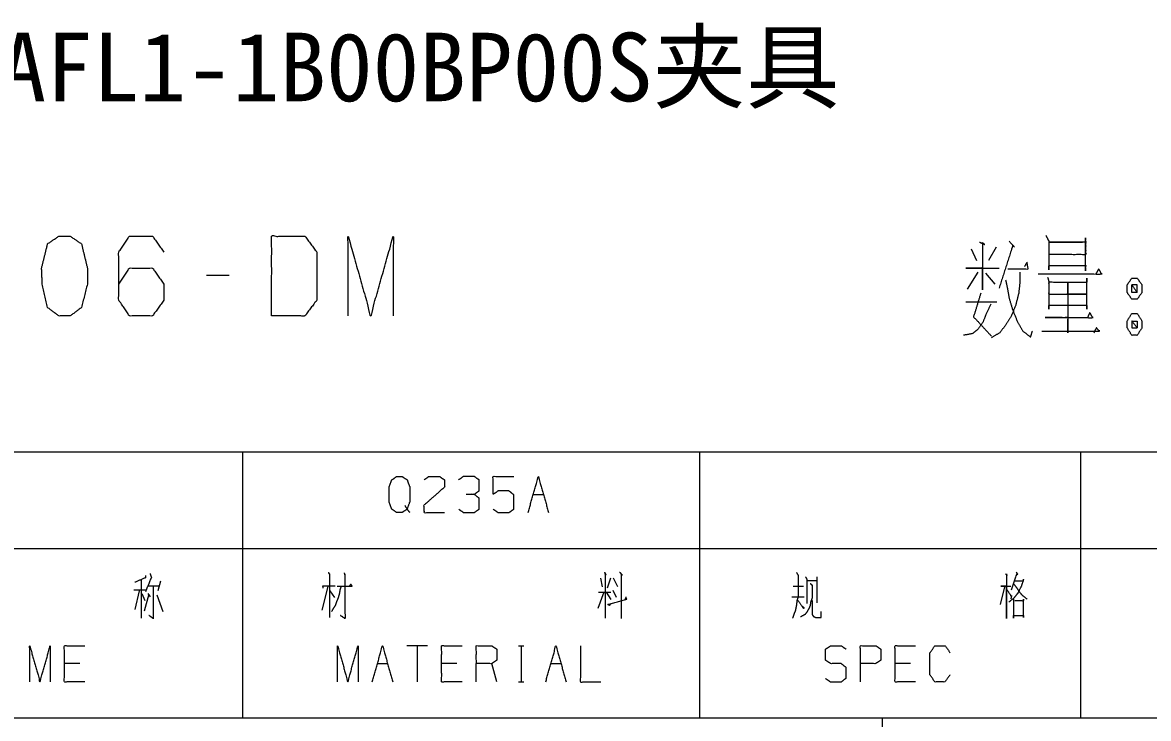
# Model space of a CAD drawing. Header units: millimetres. Extents: x 0 to 594, y 0 to 420.
# Drawn here: x 437.6 to 511.5, y 42 to 87.6 of the extents above; entities that cross this region are included whole.
import ezdxf

# ---------------------------------------------------------------- set-up
doc = ezdxf.new("R2010")
doc.units = ezdxf.units.MM
doc.layers.add('101', color=7, linetype='Continuous', true_color=0xffffff)

msp = doc.modelspace()

# ---------------------------------------------------------------- linework, layer by layer
at = {"layer": '101', "color": 72, "linetype": 'Continuous', "lineweight": 18}
for p, q in [((499.832, 72.789), (500.183, 72.018)), ((501.468, 72.9), (500.962, 72.018)), ((451.123, 71.026), (449.642, 71.026)), ((500.26, 71.246), (499.559, 70.144)), ((500.767, 71.191), (501.391, 70.474)), ((499.481, 69.317), (501.507, 69.317)), ((412, 59.463), (452, 59.463)), ((452, 59.463), (452, 53.113)), ((452, 59.463), (482, 59.463)), ((482, 59.463), (507, 59.463)), ((482, 59.463), (482, 53.113)), ((507, 59.463), (537, 59.463)), ((507, 59.463), (507, 53.113)), ((471.087, 56.675), (471.759, 56.675)), ((412, 53.113), (452, 53.113)), ((452, 53.113), (452, 42)), ((452, 53.113), (482, 53.113)), ((482, 53.113), (482, 42)), ((482, 53.113), (507, 53.113)), ((507, 53.113), (507, 42)), ((507, 53.113), (537, 53.113)), ((445.355, 51.075), (445.355, 48.55)), ((475.495, 51.175), (475.618, 50.6)), ((476.149, 51.175), (475.936, 50.525)), ((476.325, 51.2), (476.608, 50.625)), ((489.102, 51.025), (489.703, 51.025)), ((489.703, 51.25), (489.703, 49.55)), ((444.877, 50.4), (445.637, 50.4)), ((445.213, 50.35), (444.948, 49.125)), ((445.779, 50.675), (446.556, 50.675)), ((446.627, 50.975), (446.45, 50.35)), ((457.601, 50.625), (457.212, 49.075)), ((457.742, 50.35), (458.043, 49.9)), ((476.308, 50.375), (476.52, 49.925)), ((488.147, 50.65), (488.819, 50.65)), ((502.018, 50.6), (501.735, 49.45)), ((445.39, 50.175), (445.602, 49.7)), ((445.867, 50.125), (445.549, 49)), ((445.796, 50.175), (445.938, 49.95)), ((446.38, 50.075), (446.786, 48.975)), ((475.724, 50.25), (475.318, 49.175)), ((475.371, 50.25), (476.184, 50.25)), ((475.866, 50.25), (476.184, 49.775)), ((488.059, 49.95), (488.872, 49.95)), ((464.143, 46.737), (462.8, 46.737)), ((463.472, 46.737), (463.472, 44.363)), ((470.124, 46.737), (470.46, 46.737)), ((470.301, 46.737), (470.301, 44.363)), ((441.325, 45.563), (440.318, 45.563)), ((460.859, 45.563), (461.531, 45.563)), ((466.084, 45.563), (465.077, 45.563)), ((468.696, 44.363), (468.36, 45.563)), ((472.242, 45.563), (472.913, 45.563)), ((495.847, 45.563), (494.839, 45.563)), ((470.124, 44.363), (470.46, 44.363)), ((412, 42), (452, 42)), ((452, 42), (482, 42)), ((482, 42), (507, 42)), ((507, 42), (537, 42))]:
    msp.add_line(p, q, dxfattribs=at)
at = {"layer": '101', "color": 133, "linetype": 'Continuous', "lineweight": 18}
for p, q in [((404, 42), (584, 42)), ((494, 42), (494, 34))]:
    msp.add_line(p, q, dxfattribs=at)
at = {"layer": '101', "color": 72, "linetype": 'Continuous', "lineweight": 18}
for points, knots in [([(440.695, 68.38), (441.435, 68.931), (441.825, 70.474), (441.825, 71.522), (441.435, 73.12), (440.695, 73.616), (439.955, 73.616), (439.214, 73.12), (438.824, 71.522), (438.863, 70.474), (439.214, 68.931), (439.955, 68.38), (440.695, 68.38)], [0, 0, 0.067527, 0.183972, 0.260584, 0.380944, 0.446143, 0.500306, 0.565505, 0.685864, 0.76253, 0.87831, 0.945837, 1, 1]), ([(443.882, 70.474), (444.584, 71.522), (446.104, 71.522), (446.844, 70.474), (446.844, 69.427), (446.104, 68.38), (444.584, 68.38), (443.882, 69.427), (443.882, 72.569), (444.584, 73.616), (446.104, 73.616), (446.844, 72.569)], [0, 0, 0.076963, 0.169761, 0.248074, 0.312018, 0.390331, 0.483129, 0.560092, 0.751926, 0.828889, 0.921687, 1, 1]), ([(453.92, 68.38), (456.103, 68.38), (456.882, 69.427), (456.882, 72.569), (456.103, 73.616), (453.92, 73.616), (453.92, 68.38)], [0, 0, 0.142134, 0.227161, 0.43179, 0.516817, 0.658952, 1, 1]), ([(458.939, 68.38), (458.939, 73.616), (460.42, 68.38), (461.901, 73.616), (461.901, 68.38)], [0, 0, 0.245192, 0.5, 0.754808, 1, 1]), ([(500.377, 73.23), (500.728, 73.065), (500.572, 73.175), (500.572, 70.089), (500.572, 71.522), (499.481, 71.522), (501.663, 71.522)], [0, 0, 0.046314, 0.069117, 0.437815, 0.608996, 0.739331, 1, 1]), ([(502.326, 73.285), (502.676, 72.9), (502.56, 73.01), (501.663, 70.199)], [0, 0, 0.143536, 0.187763, 1, 1]), ([(504.734, 73.671), (504.929, 73.285), (504.929, 71.411), (504.929, 71.687), (507.345, 71.687), (507.345, 71.356), (507.345, 73.506), (507.345, 73.23), (504.929, 73.23), (507.345, 73.23), (507.345, 72.404), (504.929, 72.404)], [0, 0, 0.027307, 0.145701, 0.163112, 0.315749, 0.336642, 0.472447, 0.489858, 0.642494, 0.795131, 0.847364, 1, 1]), ([(502.248, 71.467), (503.573, 71.467), (503.495, 71.907), (503.339, 71.632)], [0, 0, 0.63414, 0.848461, 1, 1]), ([(503.027, 71.246), (503.027, 70.585), (502.949, 69.868), (502.754, 69.096), (502.443, 68.325), (502.092, 67.774), (501.702, 67.278), (501.157, 66.947)], [0, 0, 0.134097, 0.280225, 0.441582, 0.610314, 0.742768, 0.870661, 1, 1]), ([(504.227, 71.136), (508.397, 71.136), (508.202, 71.467), (508.007, 71.136)], [0, 0, 0.844515, 0.922258, 1, 1]), ([(502.092, 70.75), (502.209, 70.199), (502.326, 69.537), (502.56, 68.766), (502.871, 67.994), (503.222, 67.388), (503.729, 67.002), (503.846, 67.388)], [0, 0, 0.122115, 0.267687, 0.442437, 0.622811, 0.774613, 0.912625, 1, 1]), ([(504.851, 70.915), (504.929, 70.64), (504.929, 68.821), (504.929, 69.096), (507.423, 69.096), (507.423, 68.821), (507.423, 70.86), (507.423, 70.585), (504.929, 70.585), (504.929, 69.813), (507.423, 69.813), (506.176, 69.813), (506.176, 70.585), (506.176, 67.278), (506.176, 68.27), (504.695, 68.27), (507.812, 68.27), (507.618, 68.6), (507.462, 68.27)], [0, 0, 0.011506, 0.084582, 0.095654, 0.195851, 0.206923, 0.288856, 0.299928, 0.400126, 0.431128, 0.531326, 0.581425, 0.612427, 0.745291, 0.785151, 0.844643, 0.96989, 0.985311, 1, 1]), ([(510.727, 70.86), (510.376, 70.86), (510.065, 70.419), (510.065, 69.923), (510.376, 69.482), (510.727, 69.482), (511.039, 69.923), (511.039, 70.419), (510.727, 70.86)], [0, 0, 0.091005, 0.231139, 0.359866, 0.5, 0.591005, 0.731139, 0.859866, 1, 1]), ([(510.376, 69.923), (510.727, 69.923), (510.376, 70.419), (510.376, 69.923)], [0, 0, 0.24115, 0.658892, 1, 1]), ([(510.727, 69.923), (510.727, 70.419), (510.376, 70.419)], [0, 0, 0.585837, 1, 1]), ([(500.455, 69.868), (499.988, 68.325), (501.157, 67.057)], [0, 0, 0.483238, 1, 1]), ([(501.118, 69.152), (500.806, 68.49), (500.611, 67.994), (500.26, 67.498), (499.91, 67.222), (499.325, 67.112)], [0, 0, 0.251053, 0.434039, 0.642622, 0.795772, 1, 1]), ([(511.039, 68.049), (510.727, 68.545), (510.376, 68.545), (510.065, 68.049), (510.065, 67.608), (510.376, 67.112), (510.727, 67.112), (511.039, 67.608), (511.039, 68.049)], [0, 0, 0.149201, 0.238509, 0.38771, 0.5, 0.649201, 0.738509, 0.88771, 1, 1]), ([(510.376, 68.049), (510.376, 67.608), (510.727, 67.608)], [0, 0, 0.557, 1, 1]), ([(510.727, 68.049), (510.376, 68.049), (510.727, 67.608), (510.727, 68.049)], [0, 0, 0.258809, 0.67459, 1, 1]), ([(504.461, 67.388), (508.241, 67.388), (508.046, 67.608), (507.89, 67.278)], [0, 0, 0.851383, 0.917655, 1, 1]), ([(462.653, 55.95), (462.812, 55.7), (462.476, 55.475), (462.14, 55.475), (461.804, 55.7), (461.628, 56.175), (461.628, 57.15), (461.804, 57.625), (462.14, 57.85), (462.476, 57.85), (462.812, 57.625), (462.989, 57.15), (462.989, 56.2), (462.812, 55.7), (462.989, 55.475)], [0, 0, 0.043279, 0.102317, 0.15137, 0.210409, 0.284431, 0.426833, 0.500855, 0.559893, 0.608946, 0.667985, 0.742007, 0.880758, 0.958212, 1, 1]), ([(463.922, 57.625), (464.24, 57.85), (464.929, 57.85), (465.265, 57.625), (465.265, 57.15), (463.904, 55.95), (463.922, 55.475), (465.265, 55.475)], [0, 0, 0.069694, 0.192978, 0.265273, 0.350226, 0.674741, 0.759753, 1, 1]), ([(467.206, 56.675), (467.542, 56.9), (467.542, 57.625), (467.206, 57.85), (466.516, 57.85), (466.181, 57.625)], [0, 0, 0.153882, 0.429856, 0.583738, 0.846131, 1, 1]), ([(468.457, 55.7), (468.793, 55.475), (469.482, 55.475), (469.818, 55.7), (469.818, 56.65), (469.482, 56.9), (468.793, 56.9), (468.457, 56.675), (468.457, 57.85), (469.818, 57.85)], [0, 0, 0.062227, 0.168343, 0.230571, 0.376816, 0.441265, 0.547381, 0.609609, 0.790491, 1, 1]), ([(470.751, 55.475), (471.423, 57.85), (472.095, 55.475)], [0, 0, 0.499999, 1, 1]), ([(466.198, 55.7), (466.516, 55.475), (467.206, 55.475), (467.542, 55.7), (467.542, 56.425), (467.206, 56.675), (466.693, 56.675)], [0, 0, 0.124113, 0.34368, 0.472446, 0.703377, 0.83674, 1, 1]), ([(445.637, 51.35), (445.637, 51.2), (444.948, 50.9)], [0, 0, 0.16634, 1, 1]), ([(445.938, 51.475), (446.026, 51.225), (445.637, 50.275)], [0, 0, 0.205285, 1, 1]), ([(457.636, 51.55), (457.707, 51.45), (457.707, 48.6)], [0, 0, 0.041199, 1, 1]), ([(458.679, 51.525), (458.732, 51.375), (458.732, 48.525), (458.432, 48.725)], [0, 0, 0.047211, 0.892897, 1, 1]), ([(475.76, 51.575), (475.866, 51.375), (475.813, 51.45), (475.813, 48.55)], [0, 0, 0.070341, 0.098886, 1, 1]), ([(476.75, 51.575), (476.926, 51.375), (476.856, 51.45), (476.856, 48.525)], [0, 0, 0.081003, 0.112283, 1, 1]), ([(488.359, 51.55), (488.483, 51.35), (488.483, 50), (488.395, 49.7), (488.359, 49.375), (488.289, 49.025), (488.2, 48.825), (488.112, 48.55)], [0, 0, 0.076124, 0.513099, 0.614333, 0.72015, 0.835727, 0.906506, 1, 1]), ([(488.96, 51.25), (489.049, 51.1), (489.049, 49.5)], [0, 0, 0.098135, 1, 1]), ([(502.089, 51.45), (502.195, 51.35), (502.142, 51.425), (502.142, 48.525), (502.142, 50.65), (501.788, 50.65), (502.442, 50.65)], [0, 0, 0.023246, 0.037896, 0.500412, 0.839325, 0.895699, 1, 1]), ([(502.708, 51), (503.255, 51), (503.273, 51.1), (503.114, 50.625), (502.884, 50.175), (502.619, 49.85), (502.301, 49.6)], [0, 0, 0.220965, 0.261917, 0.463928, 0.667686, 0.836825, 1, 1]), ([(502.778, 51.575), (502.884, 51.425), (502.814, 51.45), (502.46, 50.375)], [0, 0, 0.132127, 0.18606, 1, 1]), ([(446.15, 50.675), (446.15, 48.525), (445.867, 48.725)], [0, 0, 0.861245, 1, 1]), ([(457.3, 50.525), (457.283, 50.675), (458.096, 50.675)], [0, 0, 0.156662, 1, 1]), ([(458.467, 50.625), (458.396, 50.375), (458.361, 50.15), (458.29, 49.9), (458.184, 49.65), (458.096, 49.375), (457.954, 49.175), (457.848, 48.975)], [0, 0, 0.146027, 0.274049, 0.420079, 0.572726, 0.735077, 0.872761, 1, 1]), ([(458.22, 50.65), (459.209, 50.65), (459.121, 50.775), (459.015, 50.65)], [0, 0, 0.757422, 0.874569, 1, 1]), ([(489.261, 50.825), (489.385, 50.725), (489.385, 49.85), (489.296, 49.6), (489.261, 49.375), (489.19, 49.2), (489.049, 48.95), (488.907, 48.775), (488.624, 48.625)], [0, 0, 0.062424, 0.405825, 0.509885, 0.599271, 0.67335, 0.786068, 0.874362, 1, 1]), ([(502.177, 50.425), (502.478, 49.95), (502.478, 50.025), (502.442, 49.825)], [0, 0, 0.668993, 0.75826, 1, 1]), ([(502.637, 50.775), (502.814, 50.55), (503.008, 50.25), (503.185, 50.05), (503.503, 49.8)], [0, 0, 0.217552, 0.489381, 0.692327, 1, 1]), ([(476.149, 49.5), (476.096, 49.375), (475.99, 49.45), (477.227, 49.8), (477.174, 49.925), (477.103, 49.775)], [0, 0, 0.073276, 0.143365, 0.837238, 0.910514, 1, 1]), ([(488.465, 49.7), (488.819, 49.175), (488.872, 49.225), (488.731, 49.325)], [0, 0, 0.720028, 0.802953, 1, 1]), ([(489.402, 49.7), (489.402, 48.775), (489.491, 48.65), (489.632, 48.6), (489.985, 48.6), (489.985, 48.975)], [0, 0, 0.472766, 0.551011, 0.62766, 0.808338, 1, 1]), ([(502.619, 49.8), (502.619, 48.55), (502.619, 48.725), (503.255, 48.725), (503.255, 48.6), (503.255, 49.8), (503.255, 49.675), (502.69, 49.675)], [0, 0, 0.306602, 0.349526, 0.505604, 0.536265, 0.830602, 0.861262, 1, 1]), ([(438.041, 44.363), (438.041, 46.737), (438.713, 44.363), (439.385, 46.737), (439.385, 44.363)], [0, 0, 0.245192, 0.500001, 0.754808, 1, 1]), ([(441.661, 44.363), (440.318, 44.363), (440.318, 46.737), (441.661, 46.737)], [0, 0, 0.26539, 0.73461, 1, 1]), ([(458.247, 44.363), (458.247, 46.737), (458.919, 44.363), (459.59, 46.737), (459.59, 44.363)], [0, 0, 0.245192, 0.500001, 0.754808, 1, 1]), ([(460.524, 44.363), (461.195, 46.737), (461.867, 44.363)], [0, 0, 0.499999, 1, 1]), ([(466.42, 44.363), (465.076, 44.363), (465.076, 46.737), (466.42, 46.737)], [0, 0, 0.26539, 0.73461, 1, 1]), ([(467.353, 44.363), (467.353, 46.737), (468.36, 46.737), (468.696, 46.513), (468.696, 45.788), (468.36, 45.563), (467.353, 45.563)], [0, 0, 0.400951, 0.571036, 0.639278, 0.761673, 0.829915, 1, 1]), ([(471.906, 44.363), (472.578, 46.737), (473.249, 44.363)], [0, 0, 0.500001, 1, 1]), ([(474.182, 46.737), (474.182, 44.363), (475.526, 44.363)], [0, 0, 0.638733, 1, 1]), ([(490.269, 44.588), (490.604, 44.363), (491.294, 44.363), (491.63, 44.613), (491.63, 45.313), (491.294, 45.563), (490.622, 45.563), (490.269, 45.788), (490.269, 46.513), (490.622, 46.737), (491.294, 46.737), (491.63, 46.513)], [0, 0, 0.068035, 0.184054, 0.254518, 0.372335, 0.442799, 0.555847, 0.62637, 0.748394, 0.818917, 0.931965, 1, 1]), ([(492.563, 44.363), (492.563, 46.737), (493.57, 46.737), (493.906, 46.513), (493.906, 45.788), (493.553, 45.563), (492.563, 45.563)], [0, 0, 0.401146, 0.571314, 0.639589, 0.762044, 0.832821, 1, 1]), ([(496.183, 44.363), (494.839, 44.363), (494.839, 46.737), (496.183, 46.737)], [0, 0, 0.26539, 0.73461, 1, 1]), ([(498.441, 44.838), (498.106, 44.363), (497.452, 44.363), (497.116, 44.838), (497.116, 46.263), (497.452, 46.737), (498.123, 46.737), (498.459, 46.263)], [0, 0, 0.114572, 0.243369, 0.357936, 0.638584, 0.753151, 0.885433, 1, 1])]:
    msp.add_open_spline(points, degree=1, knots=knots, dxfattribs=at)

# ---------------------------------------------------------------- texts
at = {"layer": '101', "color": 95, "linetype": 'Continuous', "lineweight": 18, "insert": (405.383, 86.971), "char_height": 4.5, "width": 12383.9218, "attachment_point": 1}
msp.add_mtext('{\\fSimSun|b0|i0|c134|p2;安装于：CRAFL1-1B00BP00S夹具}', dxfattribs=at)

doc.saveas('drawing.dxf')
